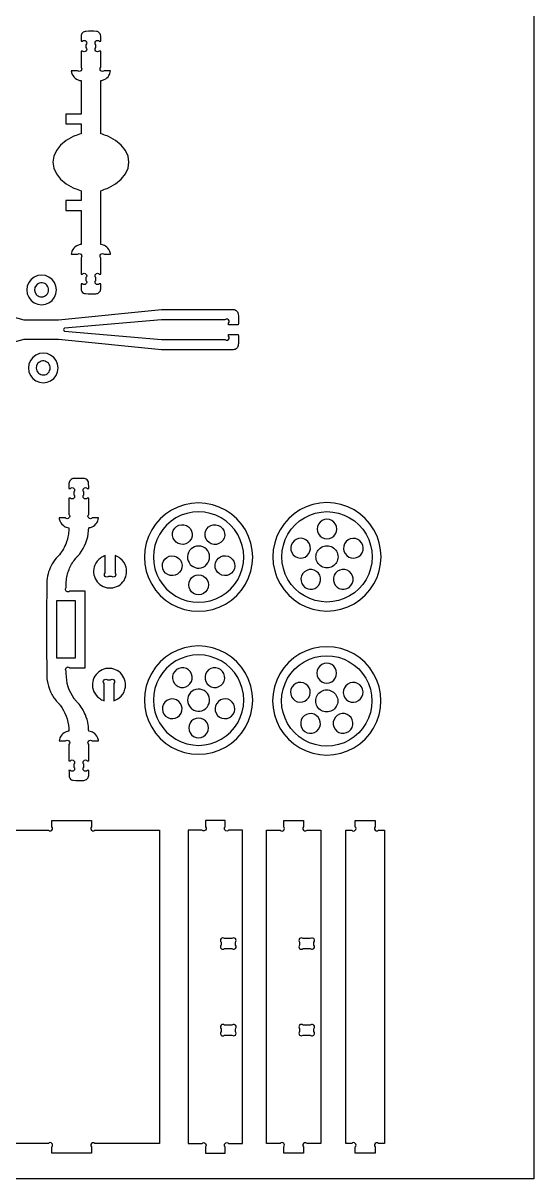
# Model space of a CAD drawing. Extents: x -30 to 47, y -35 to 73.
# Drawn here: x 21.2 to 47.1, y -34.8 to 23.8 of the extents above; entities that cross this region are included whole.
import ezdxf

# ---------------------------------------------------------------- set-up
doc = ezdxf.new("R2010")
doc.units = 0
doc.header["$MEASUREMENT"] = 0
doc.layers.get('0').update_dxf_attribs({"linetype": 'CONTINUOUS'})
doc.layers.add('ENGRAVE', color=1, linetype='CONTINUOUS')
doc.layers.add('LAYER_1', color=18, linetype='CONTINUOUS')

msp = doc.modelspace()

# ---------------------------------------------------------------- linework, layer by layer
msp.add_lwpolyline([(-30.283, -34.803), (-30.283, 72.734), (47.08, 72.734), (47.08, -34.803)], close=True)
at = {"layer": 'ENGRAVE'}
for points in [[(28.915, -5.265), (29.184, -5.397), (29.468, -5.493), (29.762, -5.552), (30.061, -5.572), (30.36, -5.552), (30.654, -5.493), (30.938, -5.397), (31.207, -5.265), (31.456, -5.098), (31.681, -4.9), (31.879, -4.675), (32.046, -4.426), (32.178, -4.157), (32.274, -3.873), (32.333, -3.579), (32.353, -3.28), (32.333, -2.981), (32.274, -2.687), (32.178, -2.403), (32.046, -2.134), (31.879, -1.885), (31.681, -1.66), (31.456, -1.462), (31.207, -1.296), (30.938, -1.163), (30.654, -1.067), (30.36, -1.008), (30.061, -0.989), (29.762, -1.008), (29.468, -1.067), (29.184, -1.163), (28.915, -1.296), (28.666, -1.462), (28.441, -1.66), (28.243, -1.885), (28.077, -2.134), (27.944, -2.403), (27.848, -2.687), (27.789, -2.981), (27.77, -3.28), (27.789, -3.579), (27.848, -3.873), (27.944, -4.157), (28.077, -4.426), (28.243, -4.675), (28.441, -4.9), (28.666, -5.098)], [(35.183, -5.085), (34.958, -4.887), (34.76, -4.662), (34.594, -4.413), (34.461, -4.144), (34.365, -3.86), (34.306, -3.566), (34.287, -3.267), (34.306, -2.968), (34.365, -2.674), (34.461, -2.39), (34.594, -2.121), (34.76, -1.872), (34.958, -1.647), (35.183, -1.449), (35.433, -1.283), (35.701, -1.15), (35.985, -1.054), (36.279, -0.995), (36.578, -0.976), (36.877, -0.995), (37.171, -1.054), (37.455, -1.15), (37.724, -1.283), (37.973, -1.449), (38.199, -1.647), (38.396, -1.872), (38.563, -2.121), (38.695, -2.39), (38.792, -2.674), (38.85, -2.968), (38.87, -3.267), (38.85, -3.566), (38.792, -3.86), (38.695, -4.144), (38.563, -4.413), (38.396, -4.662), (38.199, -4.887), (37.973, -5.085), (37.724, -5.251), (37.455, -5.384), (37.171, -5.48), (36.877, -5.539), (36.578, -5.558), (36.279, -5.539), (35.985, -5.48), (35.701, -5.384), (35.433, -5.251)], [(28.666, -12.35), (28.915, -12.517), (29.184, -12.65), (29.468, -12.746), (29.762, -12.804), (30.061, -12.824), (30.36, -12.804), (30.654, -12.746), (30.938, -12.65), (31.207, -12.517), (31.456, -12.35), (31.681, -12.153), (31.879, -11.927), (32.046, -11.678), (32.178, -11.409), (32.274, -11.126), (32.333, -10.832), (32.353, -10.533), (32.333, -10.233), (32.274, -9.94), (32.178, -9.656), (32.046, -9.387), (31.879, -9.138), (31.681, -8.912), (31.456, -8.715), (31.207, -8.548), (30.938, -8.416), (30.654, -8.319), (30.36, -8.261), (30.061, -8.241), (29.762, -8.261), (29.468, -8.319), (29.184, -8.416), (28.915, -8.548), (28.666, -8.715), (28.441, -8.912), (28.243, -9.138), (28.077, -9.387), (27.944, -9.656), (27.848, -9.94), (27.789, -10.233), (27.77, -10.533), (27.789, -10.832), (27.848, -11.126), (27.944, -11.409), (28.077, -11.678), (28.243, -11.927), (28.441, -12.153)], [(35.421, -12.556), (35.172, -12.39), (34.946, -12.192), (34.749, -11.967), (34.582, -11.718), (34.45, -11.449), (34.353, -11.165), (34.295, -10.871), (34.275, -10.572), (34.295, -10.273), (34.353, -9.979), (34.45, -9.695), (34.582, -9.426), (34.749, -9.177), (34.946, -8.952), (35.172, -8.754), (35.421, -8.588), (35.69, -8.455), (35.973, -8.359), (36.267, -8.3), (36.567, -8.281), (36.866, -8.3), (37.16, -8.359), (37.443, -8.455), (37.712, -8.588), (37.961, -8.754), (38.187, -8.952), (38.384, -9.177), (38.551, -9.426), (38.683, -9.695), (38.78, -9.979), (38.838, -10.273), (38.858, -10.572), (38.838, -10.871), (38.78, -11.165), (38.683, -11.449), (38.551, -11.718), (38.384, -11.967), (38.187, -12.192), (37.961, -12.39), (37.712, -12.556), (37.443, -12.689), (37.16, -12.785), (36.866, -12.844), (36.567, -12.863), (36.267, -12.844), (35.973, -12.785), (35.69, -12.689)]]:
    msp.add_lwpolyline(points, close=True, dxfattribs=at)
at = {"layer": 'LAYER_1'}
for points in [[(25.097, 10.569), (25.024, 10.569, -1), (24.847, 10.746), (24.847, 10.891, -1), (25.024, 11.069), (25.097, 11.069), (25.097, 11.891, -1), (25.274, 12.069), (25.597, 12.069, 0.065228), (25.543, 12.249, 0.148337), (25.336, 12.486, 0.0567), (25.238, 12.533, 0.042505), (25.097, 12.569), (25.097, 15.295, -0.003944), (25.418, 15.41, 0.023671), (25.498, 15.442), (25.848, 15.637), (26.136, 15.874), (26.349, 16.143), (26.48, 16.435), (26.525, 16.739), (26.48, 17.042), (26.349, 17.334), (26.136, 17.603), (25.848, 17.84), (25.498, 18.035, 0.023671), (25.418, 18.067, -0.003944), (25.097, 18.182), (25.097, 20.873, 0.065228), (25.278, 20.928, 0.148337), (25.515, 21.135, 0.0567), (25.561, 21.233, 0.042505), (25.597, 21.373), (25.274, 21.373, -1), (25.097, 21.551), (25.097, 22.373), (25.024, 22.373, -1), (24.847, 22.551), (24.847, 22.696, -1), (25.024, 22.873), (25.097, 22.873, 0.006529), (25.094, 23.136, 0.260864), (24.972, 23.34, 0.118127), (24.878, 23.368, 0.021662), (24.347, 23.373, 0.190424), (24.173, 23.298, 0.190352), (24.097, 23.123, 0.012268), (24.096, 22.998, -0.004089), (24.097, 22.873), (24.17, 22.873, -1), (24.347, 22.696), (24.347, 22.551, -1), (24.17, 22.373), (24.097, 22.373), (24.097, 21.551, -1), (23.92, 21.373), (23.597, 21.373, 0.065228), (23.652, 21.193, 0.148337), (23.859, 20.956, 0.0567), (23.957, 20.909, 0.042505), (24.097, 20.873), (24.097, 19.182), (23.32, 19.182), (23.32, 18.682), (24.097, 18.682), (24.097, 18.182, -0.00393), (23.776, 18.067, 0.023583), (23.697, 18.035), (23.346, 17.839), (23.059, 17.602), (22.845, 17.333), (22.714, 17.041), (22.67, 16.739), (22.714, 16.436), (22.845, 16.144), (23.059, 15.875), (23.346, 15.638), (23.697, 15.442, 0.023583), (23.776, 15.41, -0.00393), (24.097, 15.295), (24.097, 14.795), (23.32, 14.795), (23.32, 14.295), (24.097, 14.295), (24.097, 12.569, 0.065228), (23.917, 12.514, 0.148337), (23.68, 12.308, 0.0567), (23.633, 12.209, 0.042505), (23.597, 12.069), (23.92, 12.069, -1), (24.097, 11.891), (24.097, 11.069), (24.17, 11.069, -1), (24.347, 10.891), (24.347, 10.746, -1), (24.17, 10.569), (24.097, 10.569, 0.006529), (24.101, 10.306, 0.260864), (24.222, 10.102, 0.118127), (24.317, 10.074, 0.021662), (24.847, 10.069, 0.190424), (25.021, 10.144, 0.190352), (25.097, 10.319, 0.012268), (25.098, 10.444, -0.004089)], [(21.917, 9.96, 0.936602), (22.31, 10.548, 0.936602), (21.843, 10.016, 0.032737), (21.878, 9.985, 0.032737)], [(21.999, 6.002, 0.936602), (22.392, 6.59, 0.936602), (21.925, 6.058, 0.032737), (21.96, 6.027, 0.032737)], [(24.485, -14.102), (24.412, -14.102, -1), (24.235, -13.925), (24.235, -13.779, -1), (24.412, -13.602), (24.485, -13.602), (24.485, -12.779, -1), (24.662, -12.602), (24.985, -12.602, 0.065228), (24.93, -12.421, 0.148337), (24.724, -12.184, 0.0567), (24.625, -12.138, 0.042505), (24.485, -12.102, 0.026399), (24.456, -11.778, 0.064422), (24.316, -11.272, 0.082666), (23.937, -10.674, 0.005773), (23.843, -10.57, -0.027956), (23.753, -10.463, -0.16647), (23.347, -9.174), (23.348, -9.104), (23.348, -9.066, -1), (23.525, -8.889), (24.313, -8.889), (24.313, -5.004), (23.525, -5.004, -1), (23.348, -4.826), (23.348, -4.789, -0.037192), (23.354, -4.448, -0.074367), (23.516, -3.841, -0.077224), (23.839, -3.329, -0.012509), (23.935, -3.224, 0.02617), (24.028, -3.117, 0.149562), (24.48, -1.939, 0.012372), (24.483, -1.868, -0.004124), (24.485, -1.797, 0.065228), (24.666, -1.743, 0.148337), (24.902, -1.536, 0.0567), (24.949, -1.438, 0.042505), (24.985, -1.297), (24.662, -1.297, -1), (24.485, -1.12), (24.485, -0.297), (24.412, -0.297, -1), (24.235, -0.12), (24.235, 0.026, -1), (24.412, 0.203), (24.485, 0.203, 0.006529), (24.481, 0.465, 0.260864), (24.36, 0.669, 0.118127), (24.265, 0.697, 0.021662), (23.735, 0.703, 0.190424), (23.561, 0.627, 0.190352), (23.485, 0.453, 0.012268), (23.484, 0.328, -0.004089), (23.485, 0.203), (23.558, 0.203, -1), (23.735, 0.026), (23.735, -0.12, -1), (23.558, -0.297), (23.485, -0.297), (23.485, -1.12, -1), (23.308, -1.297), (22.985, -1.297, 0.065228), (23.04, -1.478, 0.148337), (23.247, -1.715, 0.0567), (23.345, -1.762, 0.042505), (23.485, -1.797, -0.026399), (23.457, -2.121, -0.064422), (23.316, -2.628, -0.082666), (22.938, -3.226, -0.018345), (22.889, -3.277, 0.022041), (22.84, -3.329, 0.061507), (22.579, -3.717, 0.107635), (22.355, -4.581, 0.01196), (22.353, -4.649, -0.002886), (22.354, -4.718, 0.000825), (22.35, -6.95, 0.000825), (22.354, -9.181, 0.033004), (22.378, -9.538, 0.075197), (22.546, -10.111, 0.033003), (22.685, -10.363, 0.036703), (22.84, -10.571, 0.013791), (22.936, -10.675, -0.026597), (23.029, -10.783, -0.149562), (23.48, -11.96, -0.012372), (23.483, -12.031, 0.004124), (23.485, -12.102, 0.065228), (23.305, -12.156, 0.148337), (23.068, -12.363, 0.0567), (23.021, -12.461, 0.042505), (22.985, -12.602), (23.308, -12.602, -1), (23.485, -12.779), (23.485, -13.602), (23.558, -13.602, -1), (23.735, -13.779), (23.735, -13.925, -1), (23.558, -14.102), (23.485, -14.102, 0.006529), (23.489, -14.364, 0.260864), (23.61, -14.569, 0.118127), (23.705, -14.597, 0.021662), (24.235, -14.602, 0.190424), (24.409, -14.526, 0.190352), (24.485, -14.352, 0.012268), (24.486, -14.227, -0.004089)], [(29.781, -3.765, 0.967799), (30.372, -2.814, 0.967799), (29.72, -3.724, 0.016364), (29.75, -3.746, 0.016364)], [(25.82, -3.208), (25.82, -4.08, -1), (25.643, -4.257), (25.497, -4.257, -1), (25.32, -4.08), (25.32, -3.208, 0.069827), (25.084, -3.327, 0.143963), (24.794, -3.686, 0.513852), (25.515, -4.847, 0.513741), (26.381, -3.79, 0.165644), (26.086, -3.35, 0.081484)], [(25.263, -10.56), (25.263, -9.688, -1), (25.44, -9.511), (25.586, -9.511, -1), (25.763, -9.688), (25.763, -10.56, 0.081484), (26.029, -10.418, 0.165644), (26.324, -9.978, 0.513741), (25.458, -8.922, 0.513852), (24.737, -10.082, 0.143963), (25.027, -10.441, 0.069827)], [(29.72, -10.977, 0.967799), (30.43, -10.112, 0.967799), (29.665, -10.929, 0.016364), (29.692, -10.954, 0.016364)], [(22.616, -33.505), (22.616, -33.181, 1), (22.438, -33.003), (19.163, -33.003), (19.163, -17.132), (22.438, -17.132, 1), (22.616, -16.955), (22.616, -16.631), (24.621, -16.631), (24.621, -16.955, 1), (24.798, -17.132), (28.074, -17.132), (28.074, -33.003), (24.798, -33.003, 1), (24.621, -33.181), (24.621, -33.505)], [(31.41, -33.505), (31.41, -33.181, -1), (31.588, -33.003), (32.29, -33.003), (32.29, -17.132), (31.588, -17.132, -1), (31.41, -16.955), (31.41, -16.631), (30.408, -16.631), (30.408, -16.955, -1), (30.23, -17.132), (29.528, -17.132), (29.528, -33.003), (30.23, -33.003, -1), (30.408, -33.181), (30.408, -33.505)], [(34.385, -33.505), (34.385, -33.181, 1), (34.208, -33.003), (33.506, -33.003), (33.506, -17.132), (34.208, -17.132, 1), (34.385, -16.955), (34.385, -16.631), (35.388, -16.631), (35.388, -16.955, 1), (35.565, -17.132), (36.267, -17.132), (36.267, -33.003), (35.565, -33.003, 1), (35.388, -33.181), (35.388, -33.505)], [(38.015, -33.505), (38.015, -33.181, 1), (37.838, -33.003), (37.531, -33.003), (37.531, -17.132), (37.838, -17.132, 1), (38.015, -16.955), (38.015, -16.631), (39.018, -16.631), (39.018, -16.955, 1), (39.195, -17.132), (39.503, -17.132), (39.503, -33.003), (39.195, -33.003, 1), (39.018, -33.181), (39.018, -33.505)], [(31.753, -22.625), (31.385, -22.625, 1), (31.208, -22.802), (31.208, -22.947, 1), (31.385, -23.125), (31.753, -23.125, 1), (31.93, -22.947), (31.93, -22.802, 1)], [(35.363, -23.125), (35.73, -23.125, 1), (35.907, -22.947), (35.907, -22.802, 1), (35.73, -22.625), (35.363, -22.625, 1), (35.186, -22.802), (35.186, -22.947, 1)], [(31.753, -27.011), (31.385, -27.011, 1), (31.208, -27.189), (31.208, -27.334, 1), (31.385, -27.511), (31.753, -27.511, 1), (31.93, -27.334), (31.93, -27.189, 1)], [(35.73, -27.011), (35.363, -27.011, 1), (35.186, -27.189), (35.186, -27.334, 1), (35.363, -27.511), (35.73, -27.511, 1), (35.907, -27.334), (35.907, -27.189, 1)]]:
    msp.add_lwpolyline(points, format="xyb", close=True, dxfattribs=at)
for points in [[(21.718, 9.615), (21.899, 9.54), (22.094, 9.515), (22.289, 9.54), (22.47, 9.615), (22.626, 9.735), (22.745, 9.891), (22.82, 10.072), (22.846, 10.267), (22.82, 10.461), (22.745, 10.643), (22.626, 10.798), (22.47, 10.918), (22.289, 10.993), (22.094, 11.019), (21.899, 10.993), (21.718, 10.918), (21.562, 10.798), (21.443, 10.643), (21.368, 10.461), (21.342, 10.267), (21.368, 10.072), (21.443, 9.891), (21.562, 9.735)], [(21.8, 5.657), (21.981, 5.582), (22.176, 5.557), (22.371, 5.582), (22.552, 5.657), (22.708, 5.777), (22.827, 5.933), (22.902, 6.114), (22.928, 6.309), (22.902, 6.503), (22.827, 6.685), (22.708, 6.84), (22.552, 6.96), (22.371, 7.035), (22.176, 7.061), (21.981, 7.035), (21.8, 6.96), (21.644, 6.84), (21.525, 6.685), (21.45, 6.503), (21.424, 6.309), (21.45, 6.114), (21.525, 5.933), (21.644, 5.777)], [(28.687, -5.659), (29.01, -5.818), (29.35, -5.934), (29.703, -6.004), (30.061, -6.028), (30.42, -6.004), (30.772, -5.934), (31.113, -5.818), (31.435, -5.659), (31.734, -5.46), (32.004, -5.223), (32.241, -4.953), (32.44, -4.654), (32.599, -4.332), (32.715, -3.991), (32.785, -3.639), (32.809, -3.28), (32.785, -2.922), (32.715, -2.569), (32.599, -2.229), (32.44, -1.906), (32.241, -1.608), (32.004, -1.337), (31.734, -1.1), (31.435, -0.901), (31.113, -0.742), (30.772, -0.626), (30.42, -0.556), (30.061, -0.533), (29.703, -0.556), (29.35, -0.626), (29.01, -0.742), (28.687, -0.901), (28.389, -1.1), (28.118, -1.337), (27.881, -1.608), (27.682, -1.906), (27.523, -2.229), (27.407, -2.569), (27.337, -2.922), (27.314, -3.28), (27.337, -3.639), (27.407, -3.991), (27.523, -4.332), (27.682, -4.654), (27.881, -4.953), (28.118, -5.223), (28.389, -5.46)], [(35.205, -5.646), (35.527, -5.805), (35.867, -5.921), (36.22, -5.991), (36.578, -6.014), (36.937, -5.991), (37.289, -5.921), (37.63, -5.805), (37.952, -5.646), (38.251, -5.447), (38.521, -5.21), (38.758, -4.94), (38.958, -4.641), (39.117, -4.318), (39.232, -3.978), (39.302, -3.626), (39.326, -3.267), (39.302, -2.908), (39.232, -2.556), (39.117, -2.216), (38.958, -1.893), (38.758, -1.595), (38.521, -1.324), (38.251, -1.087), (37.952, -0.888), (37.63, -0.729), (37.289, -0.613), (36.937, -0.543), (36.578, -0.52), (36.22, -0.543), (35.867, -0.613), (35.527, -0.729), (35.205, -0.888), (34.906, -1.087), (34.636, -1.324), (34.399, -1.595), (34.199, -1.893), (34.04, -2.216), (33.924, -2.556), (33.854, -2.908), (33.831, -3.267), (33.854, -3.626), (33.924, -3.978), (34.04, -4.318), (34.199, -4.641), (34.399, -4.94), (34.636, -5.21), (34.906, -5.447)], [(28.831, -2.431), (28.769, -2.316), (28.739, -2.189), (28.742, -2.058), (28.78, -1.932), (28.849, -1.821), (28.944, -1.731), (29.059, -1.669), (29.187, -1.639), (29.317, -1.643), (29.443, -1.681), (29.554, -1.749), (29.644, -1.845), (29.706, -1.96), (29.736, -2.087), (29.732, -2.218), (29.695, -2.343), (29.626, -2.455), (29.531, -2.544), (29.415, -2.606), (29.288, -2.637), (29.157, -2.633), (29.032, -2.595), (28.92, -2.526)], [(30.498, -2.455), (30.429, -2.344), (30.392, -2.219), (30.388, -2.088), (30.419, -1.96), (30.481, -1.845), (30.571, -1.75), (30.682, -1.682), (30.808, -1.644), (30.939, -1.641), (31.066, -1.671), (31.181, -1.733), (31.276, -1.823), (31.345, -1.935), (31.382, -2.06), (31.386, -2.191), (31.355, -2.318), (31.293, -2.433), (31.203, -2.528), (31.092, -2.597), (30.966, -2.634), (30.835, -2.638), (30.708, -2.608), (30.593, -2.545)], [(36.449, -2.343), (36.578, -2.36), (36.708, -2.343), (36.829, -2.293), (36.933, -2.213), (37.012, -2.109), (37.062, -1.988), (37.08, -1.859), (37.062, -1.729), (37.012, -1.608), (36.933, -1.504), (36.829, -1.424), (36.708, -1.374), (36.578, -1.357), (36.449, -1.374), (36.328, -1.424), (36.224, -1.504), (36.144, -1.608), (36.094, -1.729), (36.077, -1.859), (36.094, -1.988), (36.144, -2.109), (36.224, -2.213), (36.328, -2.293)], [(35.084, -3.306), (35.212, -3.33), (35.343, -3.32), (35.466, -3.277), (35.574, -3.203), (35.66, -3.103), (35.716, -2.985), (35.74, -2.857), (35.73, -2.726), (35.687, -2.603), (35.613, -2.495), (35.513, -2.41), (35.395, -2.353), (35.267, -2.329), (35.136, -2.339), (35.013, -2.382), (34.905, -2.456), (34.82, -2.556), (34.763, -2.674), (34.739, -2.802), (34.749, -2.933), (34.792, -3.056), (34.866, -3.164), (34.966, -3.249)], [(37.813, -3.322), (37.944, -3.332), (38.073, -3.309), (38.191, -3.252), (38.29, -3.167), (38.364, -3.059), (38.408, -2.936), (38.418, -2.806), (38.394, -2.677), (38.338, -2.559), (38.253, -2.459), (38.145, -2.385), (38.022, -2.341), (37.891, -2.331), (37.763, -2.355), (37.645, -2.411), (37.545, -2.496), (37.471, -2.604), (37.427, -2.728), (37.417, -2.858), (37.441, -2.987), (37.497, -3.105), (37.582, -3.204), (37.69, -3.278)], [(36.298, -3.752), (36.237, -3.711), (36.182, -3.663), (36.134, -3.608), (36.093, -3.547), (36.061, -3.481), (36.037, -3.412), (36.023, -3.34), (36.018, -3.267), (36.023, -3.194), (36.037, -3.122), (36.061, -3.053), (36.093, -2.987), (36.134, -2.926), (36.182, -2.871), (36.237, -2.823), (36.298, -2.782), (36.364, -2.75), (36.433, -2.726), (36.505, -2.712), (36.578, -2.707), (36.651, -2.712), (36.723, -2.726), (36.793, -2.75), (36.858, -2.782), (36.919, -2.823), (36.974, -2.871), (37.023, -2.926), (37.063, -2.987), (37.096, -3.053), (37.119, -3.122), (37.133, -3.194), (37.138, -3.267), (37.133, -3.34), (37.119, -3.412), (37.096, -3.481), (37.063, -3.547), (37.023, -3.608), (36.974, -3.663), (36.919, -3.711), (36.858, -3.752), (36.793, -3.784), (36.723, -3.808), (36.651, -3.822), (36.578, -3.827), (36.505, -3.822), (36.433, -3.808), (36.364, -3.784)], [(28.302, -3.991), (28.246, -3.873), (28.222, -3.745), (28.232, -3.614), (28.275, -3.491), (28.349, -3.383), (28.449, -3.298), (28.567, -3.241), (28.695, -3.217), (28.826, -3.227), (28.949, -3.271), (29.057, -3.345), (29.142, -3.444), (29.199, -3.562), (29.223, -3.691), (29.213, -3.821), (29.17, -3.945), (29.096, -4.052), (28.996, -4.138), (28.878, -4.194), (28.75, -4.218), (28.619, -4.208), (28.496, -4.165), (28.388, -4.091)], [(31.028, -4.051), (30.954, -3.943), (30.91, -3.82), (30.9, -3.689), (30.924, -3.56), (30.98, -3.442), (31.065, -3.343), (31.173, -3.269), (31.296, -3.225), (31.427, -3.215), (31.556, -3.239), (31.674, -3.295), (31.773, -3.38), (31.847, -3.488), (31.891, -3.611), (31.901, -3.742), (31.877, -3.87), (31.821, -3.988), (31.736, -4.088), (31.628, -4.162), (31.505, -4.206), (31.374, -4.216), (31.246, -4.192), (31.128, -4.136)], [(35.576, -4.878), (35.704, -4.908), (35.835, -4.904), (35.96, -4.867), (36.071, -4.798), (36.161, -4.703), (36.223, -4.587), (36.253, -4.46), (36.249, -4.329), (36.212, -4.204), (36.143, -4.092), (36.048, -4.003), (35.932, -3.941), (35.805, -3.911), (35.674, -3.914), (35.549, -3.952), (35.438, -4.021), (35.348, -4.116), (35.286, -4.231), (35.256, -4.359), (35.26, -4.489), (35.297, -4.615), (35.366, -4.726), (35.461, -4.816)], [(37.199, -4.866), (37.325, -4.903), (37.456, -4.907), (37.583, -4.876), (37.698, -4.814), (37.793, -4.724), (37.862, -4.613), (37.899, -4.487), (37.903, -4.356), (37.872, -4.229), (37.81, -4.114), (37.72, -4.019), (37.609, -3.95), (37.483, -3.913), (37.353, -3.909), (37.225, -3.94), (37.11, -4.002), (37.015, -4.092), (36.946, -4.203), (36.909, -4.329), (36.905, -4.459), (36.936, -4.587), (36.998, -4.702), (37.088, -4.797)], [(29.707, -5.043), (29.627, -4.939), (29.577, -4.818), (29.56, -4.689), (29.577, -4.559), (29.627, -4.438), (29.707, -4.334), (29.81, -4.254), (29.931, -4.204), (30.061, -4.187), (30.191, -4.204), (30.312, -4.254), (30.416, -4.334), (30.495, -4.438), (30.545, -4.559), (30.562, -4.689), (30.545, -4.818), (30.495, -4.939), (30.416, -5.043), (30.312, -5.123), (30.191, -5.173), (30.061, -5.19), (29.931, -5.173), (29.81, -5.123)], [(22.855, -8.388), (23.812, -8.388), (23.812, -5.505), (22.855, -5.505)], [(28.687, -12.912), (29.01, -13.071), (29.35, -13.186), (29.703, -13.256), (30.061, -13.28), (30.42, -13.256), (30.772, -13.186), (31.113, -13.071), (31.435, -12.912), (31.734, -12.712), (32.004, -12.475), (32.241, -12.205), (32.44, -11.906), (32.599, -11.584), (32.715, -11.244), (32.785, -10.891), (32.809, -10.533), (32.785, -10.174), (32.715, -9.821), (32.599, -9.481), (32.44, -9.159), (32.241, -8.86), (32.004, -8.59), (31.734, -8.353), (31.435, -8.153), (31.113, -7.994), (30.772, -7.879), (30.42, -7.809), (30.061, -7.785), (29.703, -7.809), (29.35, -7.879), (29.01, -7.994), (28.687, -8.153), (28.389, -8.353), (28.118, -8.59), (27.881, -8.86), (27.682, -9.159), (27.523, -9.481), (27.407, -9.821), (27.337, -10.174), (27.314, -10.533), (27.337, -10.891), (27.407, -11.244), (27.523, -11.584), (27.682, -11.906), (27.881, -12.205), (28.118, -12.475), (28.389, -12.712)], [(35.515, -13.11), (35.855, -13.226), (36.208, -13.296), (36.567, -13.319), (36.925, -13.296), (37.278, -13.226), (37.618, -13.11), (37.94, -12.951), (38.239, -12.752), (38.509, -12.515), (38.746, -12.245), (38.946, -11.946), (39.105, -11.623), (39.22, -11.283), (39.29, -10.931), (39.314, -10.572), (39.29, -10.213), (39.22, -9.861), (39.105, -9.521), (38.946, -9.198), (38.746, -8.9), (38.509, -8.629), (38.239, -8.392), (37.94, -8.193), (37.618, -8.034), (37.278, -7.918), (36.925, -7.848), (36.567, -7.825), (36.208, -7.848), (35.855, -7.918), (35.515, -8.034), (35.193, -8.193), (34.894, -8.392), (34.624, -8.629), (34.387, -8.9), (34.187, -9.198), (34.028, -9.521), (33.913, -9.861), (33.843, -10.213), (33.819, -10.572), (33.843, -10.931), (33.913, -11.283), (34.028, -11.623), (34.187, -11.946), (34.387, -12.245), (34.624, -12.515), (34.894, -12.752), (35.193, -12.951)], [(36.437, -9.648), (36.567, -9.665), (36.696, -9.648), (36.817, -9.598), (36.921, -9.518), (37.001, -9.414), (37.051, -9.293), (37.068, -9.164), (37.051, -9.034), (37.001, -8.913), (36.921, -8.809), (36.817, -8.729), (36.696, -8.679), (36.567, -8.662), (36.437, -8.679), (36.316, -8.729), (36.212, -8.809), (36.132, -8.913), (36.082, -9.034), (36.065, -9.164), (36.082, -9.293), (36.132, -9.414), (36.212, -9.518), (36.316, -9.598)], [(29.032, -9.848), (29.157, -9.885), (29.288, -9.889), (29.415, -9.859), (29.531, -9.797), (29.626, -9.707), (29.695, -9.596), (29.732, -9.47), (29.736, -9.34), (29.706, -9.212), (29.644, -9.097), (29.554, -9.002), (29.443, -8.933), (29.317, -8.895), (29.187, -8.892), (29.059, -8.922), (28.944, -8.984), (28.849, -9.073), (28.78, -9.185), (28.742, -9.31), (28.739, -9.441), (28.769, -9.568), (28.831, -9.684), (28.92, -9.779)], [(30.708, -9.86), (30.835, -9.89), (30.966, -9.887), (31.092, -9.849), (31.203, -9.781), (31.293, -9.686), (31.355, -9.571), (31.386, -9.443), (31.382, -9.312), (31.345, -9.187), (31.276, -9.076), (31.181, -8.986), (31.066, -8.923), (30.939, -8.893), (30.808, -8.897), (30.682, -8.934), (30.571, -9.003), (30.481, -9.098), (30.419, -9.213), (30.388, -9.34), (30.392, -9.471), (30.429, -9.596), (30.498, -9.708), (30.593, -9.798)], [(35.072, -10.611), (35.201, -10.635), (35.331, -10.625), (35.455, -10.582), (35.563, -10.508), (35.648, -10.408), (35.704, -10.29), (35.728, -10.162), (35.718, -10.031), (35.675, -9.908), (35.601, -9.8), (35.502, -9.715), (35.384, -9.658), (35.255, -9.634), (35.124, -9.644), (35.001, -9.687), (34.893, -9.761), (34.808, -9.861), (34.751, -9.979), (34.727, -10.107), (34.737, -10.238), (34.781, -10.361), (34.855, -10.469), (34.954, -10.554)], [(37.802, -10.627), (37.932, -10.637), (38.061, -10.614), (38.179, -10.557), (38.279, -10.472), (38.353, -10.364), (38.396, -10.241), (38.407, -10.111), (38.383, -9.982), (38.326, -9.864), (38.241, -9.764), (38.134, -9.69), (38.01, -9.646), (37.88, -9.636), (37.751, -9.66), (37.633, -9.716), (37.533, -9.801), (37.459, -9.909), (37.416, -10.033), (37.405, -10.163), (37.429, -10.292), (37.486, -10.41), (37.571, -10.509), (37.678, -10.583)], [(28.496, -11.417), (28.619, -11.461), (28.75, -11.471), (28.878, -11.447), (28.996, -11.39), (29.096, -11.305), (29.17, -11.197), (29.213, -11.073), (29.223, -10.943), (29.199, -10.814), (29.142, -10.696), (29.057, -10.597), (28.949, -10.523), (28.826, -10.48), (28.695, -10.47), (28.567, -10.494), (28.449, -10.55), (28.349, -10.635), (28.275, -10.743), (28.232, -10.867), (28.222, -10.997), (28.246, -11.126), (28.302, -11.244), (28.388, -11.343)], [(31.246, -11.445), (31.374, -11.468), (31.505, -11.458), (31.628, -11.414), (31.736, -11.34), (31.821, -11.241), (31.877, -11.123), (31.901, -10.994), (31.891, -10.864), (31.847, -10.74), (31.773, -10.632), (31.674, -10.547), (31.556, -10.491), (31.427, -10.467), (31.296, -10.477), (31.173, -10.521), (31.065, -10.595), (30.98, -10.695), (30.924, -10.813), (30.9, -10.942), (30.91, -11.072), (30.954, -11.195), (31.028, -11.303), (31.128, -11.388)], [(36.286, -11.057), (36.226, -11.016), (36.171, -10.968), (36.122, -10.913), (36.082, -10.852), (36.049, -10.786), (36.026, -10.717), (36.011, -10.645), (36.006, -10.572), (36.011, -10.499), (36.026, -10.427), (36.049, -10.358), (36.082, -10.292), (36.122, -10.231), (36.171, -10.176), (36.226, -10.128), (36.286, -10.087), (36.352, -10.055), (36.422, -10.031), (36.493, -10.017), (36.567, -10.012), (36.64, -10.017), (36.711, -10.031), (36.781, -10.055), (36.847, -10.087), (36.907, -10.128), (36.963, -10.176), (37.011, -10.231), (37.052, -10.292), (37.084, -10.358), (37.107, -10.427), (37.122, -10.499), (37.127, -10.572), (37.122, -10.645), (37.107, -10.717), (37.084, -10.786), (37.052, -10.852), (37.011, -10.913), (36.963, -10.968), (36.907, -11.016), (36.847, -11.057), (36.781, -11.089), (36.711, -11.113), (36.64, -11.127), (36.567, -11.132), (36.493, -11.127), (36.422, -11.113), (36.352, -11.089)], [(29.931, -12.425), (30.061, -12.442), (30.191, -12.425), (30.312, -12.375), (30.416, -12.295), (30.495, -12.192), (30.545, -12.071), (30.562, -11.941), (30.545, -11.811), (30.495, -11.69), (30.416, -11.586), (30.312, -11.507), (30.191, -11.457), (30.061, -11.44), (29.931, -11.457), (29.81, -11.507), (29.707, -11.586), (29.627, -11.69), (29.577, -11.811), (29.56, -11.941), (29.577, -12.071), (29.627, -12.192), (29.707, -12.295), (29.81, -12.375)], [(35.565, -12.183), (35.692, -12.213), (35.823, -12.209), (35.948, -12.172), (36.059, -12.103), (36.149, -12.008), (36.211, -11.892), (36.241, -11.765), (36.238, -11.634), (36.2, -11.509), (36.131, -11.397), (36.036, -11.308), (35.921, -11.246), (35.793, -11.216), (35.663, -11.219), (35.537, -11.257), (35.426, -11.326), (35.336, -11.421), (35.274, -11.536), (35.244, -11.664), (35.248, -11.794), (35.285, -11.92), (35.354, -12.031), (35.449, -12.121)], [(37.188, -12.171), (37.313, -12.208), (37.444, -12.212), (37.571, -12.181), (37.686, -12.119), (37.781, -12.029), (37.85, -11.918), (37.887, -11.792), (37.891, -11.661), (37.861, -11.534), (37.798, -11.419), (37.709, -11.324), (37.597, -11.255), (37.472, -11.218), (37.341, -11.214), (37.214, -11.245), (37.098, -11.307), (37.003, -11.397), (36.935, -11.508), (36.897, -11.634), (36.894, -11.764), (36.924, -11.892), (36.986, -12.007), (37.076, -12.102)]]:
    msp.add_lwpolyline(points, close=True, dxfattribs=at)
msp.add_lwpolyline([(16.093, 10.158), (21.198, 8.751), (22.952, 8.751), (28.175, 9.27), (31.819, 9.27, -0.190421), (32, 9.192, -0.190421), (32.079, 9.011, -0.012272), (32.081, 8.756, 0.004091), (32.079, 8.501), (31.577, 8.501), (31.577, 8.574, 1), (31.4, 8.751), (28.175, 8.751), (23.265, 8.319, 0.347548), (23.211, 8.25, 0.347548), (23.265, 8.181), (28.175, 7.749), (31.4, 7.749, 1), (31.577, 7.926), (31.577, 7.999), (32.079, 7.999, 0.004091), (32.081, 7.744, -0.012272), (32.079, 7.489, -0.190421), (32, 7.308, -0.190421), (31.819, 7.23), (28.175, 7.23), (22.952, 7.749), (21.197, 7.749), (16.092, 6.342, 1)], format="xyb", dxfattribs=at)

doc.saveas('drawing.dxf')
